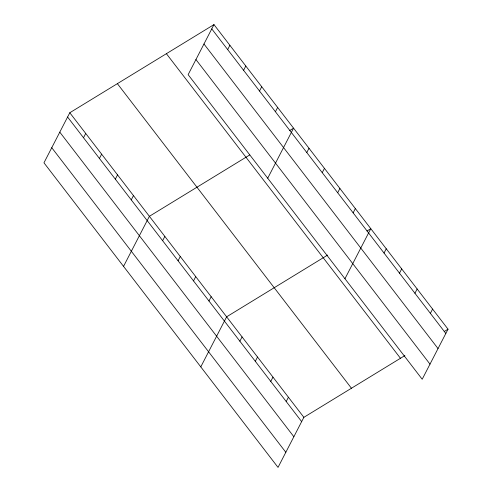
<?xml version="1.0" encoding="UTF-8"?>
<svg xmlns="http://www.w3.org/2000/svg" width="492" height="492" viewBox="0 0 492 492"><rect width="100%" height="100%" fill="white"/><g stroke="black" fill="none" stroke-linecap="round" stroke-linejoin="round"><path stroke-width="0.74" d="M213.971 24.6L188.135 74.667L422.197 379.252L448.04 329.185L213.971 24.6L69.802 112.748L43.96 162.815L278.029 467.4L303.865 417.333L404.904 355.562M83.511 137.742L85.719 133.461M99.427 158.449L101.635 154.168M115.343 179.162L117.551 174.881M131.259 199.875L133.467 195.595M227.679 49.594L229.887 45.313M123.541 266.375L149.383 216.308L249.782 154.918M243.595 70.307L245.803 66.026M162.624 240.693L164.832 236.412M259.512 91.014L261.719 86.733M178.073 260.791L180.281 256.51M275.428 111.727L277.642 107.447M193.522 280.895L195.73 276.615M267.716 178.227L293.558 128.16L289.751 130.485M208.971 300.999L211.179 296.719M306.793 152.545L309.001 148.264M200.785 366.884L226.627 316.817L327.66 255.047M322.242 172.643L324.449 168.362M239.868 341.202L242.076 336.922M337.69 192.747L339.898 188.467M255.311 361.306L257.525 357.026M353.139 212.852L355.347 208.571M270.76 381.411L272.974 377.13M344.953 278.736L370.796 228.675L366.989 231M286.209 401.509L288.423 397.228M384.037 253.054L386.245 248.774M399.486 273.158L401.693 268.878M414.934 293.263L417.142 288.982M430.383 313.367L432.591 309.087M444.233 331.516L448.04 329.185M211.763 28.88L445.826 333.465M203.965 43.991L438.028 348.576M195.933 59.557L429.996 364.142M166.394 53.689L400.463 358.274M117.379 83.658L351.442 388.243M69.802 112.748L303.865 417.333M67.595 117.028L301.657 421.613M59.796 132.139L293.859 436.724M51.758 147.705L285.827 452.289"/></g></svg>
